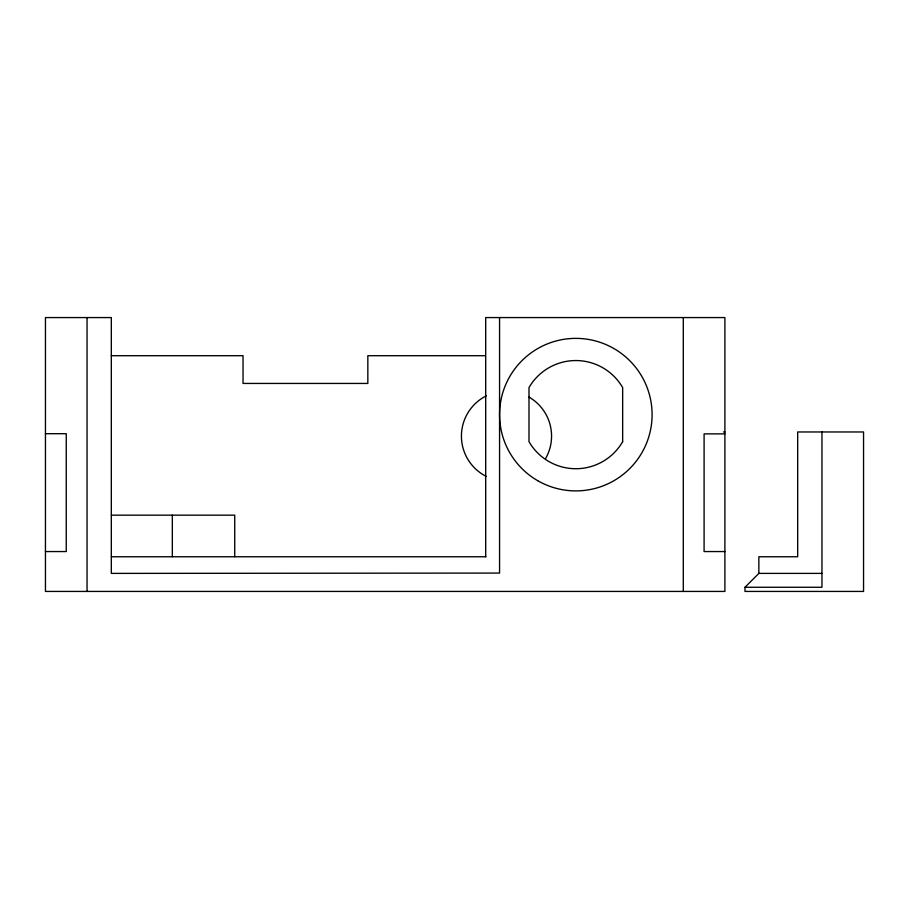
<?xml version="1.0" encoding="UTF-8"?>
<svg xmlns="http://www.w3.org/2000/svg" width="909" height="909" viewBox="0 0 909 909"><rect width="100%" height="100%" fill="white"/><g stroke="black" fill="none" stroke-linecap="round" stroke-linejoin="round"><path stroke-width="1.36" d="M758.856 573.397L758.856 556.763L797.682 556.763L797.682 431.968L863.55 431.968L863.55 591.429L744.994 591.429L744.994 587.271L758.856 573.397L821.952 573.397M111.318 355.703L243.044 355.703L243.044 383.439L367.838 383.439L367.838 355.703L485.156 355.703M723.473 431.968L724.893 431.968M45.45 433.695L66.255 433.695L66.255 551.558L45.45 551.558M724.893 433.877L704.089 433.877L704.089 551.558L724.893 551.558M111.318 515.164L234.727 515.164L234.727 556.763M111.318 556.763L485.917 556.763M744.994 587.271L821.952 587.271L821.952 431.968M683.295 317.571L683.295 591.429M499.564 317.571L499.564 573.079L111.318 573.397L111.318 317.571L45.45 317.571L45.45 591.429L724.893 591.429L724.893 317.571L485.701 317.571L485.701 556.763M172.324 515.164L172.324 556.763M87.048 317.571L87.048 591.429M529.027 397.097A45.064 45.064 0 0 1 545.525 458.659M486.258 476.396A45.064 45.064 0 0 1 486.258 395.858M622.665 441.672L622.665 387.598A54.074 54.074 0 0 0 528.993 387.598L528.993 441.672A54.074 54.074 0 0 0 622.665 441.672M537.696 480.679A76.265 76.265 0 0 0 652.094 414.64A76.265 76.265 0 0 0 537.696 348.59A76.265 76.265 0 0 0 537.696 480.679"/></g></svg>
